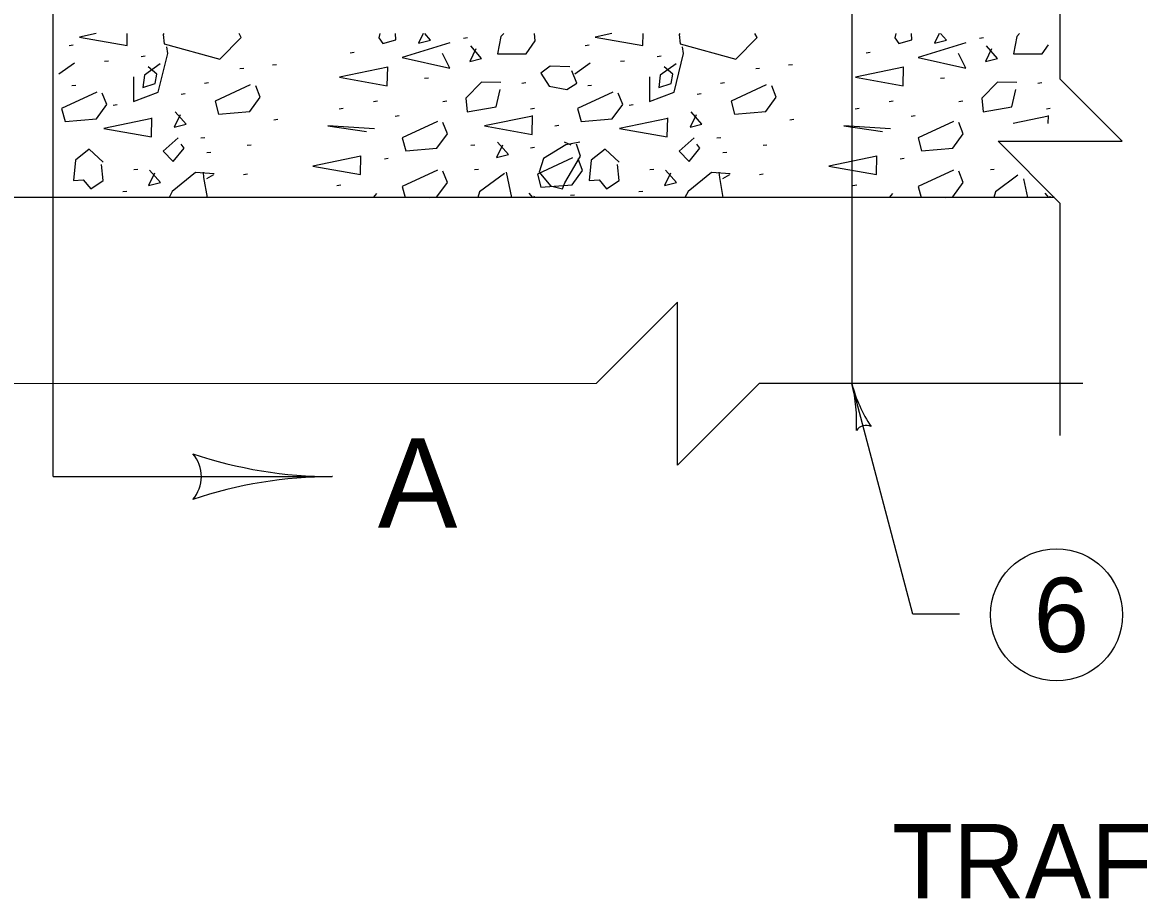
# Model space of a CAD drawing. Extents: x 1007 to 1035.5, y 1000.5 to 1021.5.
# Drawn here: x 1010.258 to 1013.279, y 1011.478 to 1013.834 of the extents above; entities that cross this region are included whole.
import ezdxf

# ---------------------------------------------------------------- set-up
doc = ezdxf.new("R2010")
doc.units = 0
doc.layers.add('Level 1', color=7, linetype='Continuous')

msp = doc.modelspace()

# ---------------------------------------------------------------- linework, layer by layer
at = {"layer": 'Level 1'}
for p, q in [((1012.4872, 1015.8641), (1012.4872, 1012.8641)), ((1013.0315, 1013.3641), (1009.3941, 1013.3641)), ((1012.6514, 1012.2448), (1012.4872, 1012.8641)), ((1010.3409, 1012.6141), (1011.0909, 1012.6141)), ((1012.7764, 1012.2448), (1012.6514, 1012.2448))]:
    msp.add_line(p, q, dxfattribs=at)
for points in [[(1013.0473, 1012.7246), (1013.0473, 1013.3483), (1012.8806, 1013.5151), (1013.2139, 1013.5151), (1013.0473, 1013.6818), (1013.0473, 1013.9318)], [(1010.3409, 1012.6141), (1010.3409, 1013.8641)], [(1010.456, 1013.8044), (1010.4112, 1013.7952), (1010.5392, 1013.7725), (1010.54, 1013.8044)], [(1010.6383, 1013.8044), (1010.6365, 1013.8019), (1010.6392, 1013.7766), (1010.7885, 1013.7353), (1010.8458, 1013.7939), (1010.8403, 1013.8044)], [(1011.219, 1013.8044), (1011.2163, 1013.7926), (1011.2269, 1013.7779), (1011.2616, 1013.7873), (1011.261, 1013.8044)], [(1011.3349, 1013.8044), (1011.3228, 1013.7789), (1011.3548, 1013.7869), (1011.3393, 1013.8044)], [(1011.4541, 1013.7928), (1011.4434, 1013.7914)], [(1011.5516, 1013.8044), (1011.5443, 1013.7966), (1011.535, 1013.7499), (1011.6123, 1013.7499), (1011.6363, 1013.7846), (1011.634, 1013.8044)], [(1011.8426, 1013.8044), (1011.7978, 1013.7952), (1011.9258, 1013.7725), (1011.9266, 1013.8044)], [(1012.0248, 1013.8044), (1012.0231, 1013.8019), (1012.0258, 1013.7766), (1012.1751, 1013.7353), (1012.2324, 1013.7939), (1012.2269, 1013.8044)], [(1012.6056, 1013.8044), (1012.6028, 1013.7926), (1012.6135, 1013.7779), (1012.6482, 1013.7873), (1012.6476, 1013.8044)], [(1012.7215, 1013.8044), (1012.7093, 1013.7789), (1012.7413, 1013.7869), (1012.7259, 1013.8044)], [(1012.8407, 1013.7928), (1012.83, 1013.7914)], [(1012.9309, 1013.7966), (1012.9216, 1013.7499)], [(1012.9382, 1013.8044), (1012.9309, 1013.7966)], [(1010.3948, 1013.7731), (1010.3841, 1013.7718)], [(1010.5565, 1013.6886), (1010.5565, 1013.6218), (1010.6232, 1013.6472), (1010.6485, 1013.7513), (1010.6458, 1013.7686)], [(1011.4069, 1013.7793), (1011.2789, 1013.7406), (1011.4069, 1013.7113), (1011.3869, 1013.7513)], [(1011.4763, 1013.7632), (1011.4603, 1013.7298), (1011.4923, 1013.7378), (1011.4629, 1013.7712)], [(1011.7813, 1013.7731), (1011.7707, 1013.7718)], [(1011.9431, 1013.6886), (1011.9431, 1013.6218), (1012.0098, 1013.6472), (1012.0351, 1013.7513), (1012.0324, 1013.7686)], [(1012.7935, 1013.7793), (1012.6655, 1013.7406), (1012.7935, 1013.7113), (1012.7735, 1013.7513)], [(1012.8628, 1013.7632), (1012.8468, 1013.7298), (1012.8788, 1013.7378), (1012.8495, 1013.7712)], [(1012.9989, 1013.7499), (1013.0158, 1013.7743)], [(1010.4897, 1013.7306), (1010.479, 1013.7293)], [(1010.5878, 1013.7437), (1010.5772, 1013.7423)], [(1011.1498, 1013.7535), (1011.1391, 1013.7522)], [(1011.8763, 1013.7306), (1011.8656, 1013.7293)], [(1011.9744, 1013.7437), (1011.9638, 1013.7423)], [(1012.5363, 1013.7535), (1012.5257, 1013.7522)], [(1012.9216, 1013.7499), (1012.9989, 1013.7499)], [(1010.3564, 1013.6966), (1010.3978, 1013.7259)], [(1010.6285, 1013.7233), (1010.5858, 1013.6926), (1010.5818, 1013.6593), (1010.6152, 1013.6699), (1010.6192, 1013.6953), (1010.5965, 1013.7153)], [(1010.8529, 1013.7109), (1010.8423, 1013.7096)], [(1010.9413, 1013.7208), (1010.9306, 1013.7194)], [(1011.2398, 1013.7138), (1011.1105, 1013.6872), (1011.2385, 1013.6645), (1011.2398, 1013.7152)], [(1011.7297, 1013.7153), (1011.6763, 1013.7166), (1011.651, 1013.6979), (1011.6737, 1013.6633), (1011.7217, 1013.6538), (1011.7483, 1013.6713), (1011.735, 1013.7046)], [(1011.743, 1013.6966), (1011.7843, 1013.7259)], [(1012.0151, 1013.7233), (1011.9724, 1013.6926), (1011.9684, 1013.6593), (1012.0018, 1013.6699), (1012.0058, 1013.6953), (1011.9831, 1013.7153)], [(1012.2395, 1013.7109), (1012.2288, 1013.7096)], [(1012.3278, 1013.7208), (1012.3172, 1013.7194)], [(1012.6264, 1013.7138), (1012.4971, 1013.6872), (1012.6251, 1013.6645), (1012.6264, 1013.7152)], [(1010.758, 1013.6717), (1010.7473, 1013.6703)], [(1011.3494, 1013.6848), (1011.3388, 1013.6834)], [(1011.5443, 1013.6726), (1011.4923, 1013.6739), (1011.4496, 1013.6312), (1011.4536, 1013.5938), (1011.531, 1013.6072), (1011.5417, 1013.6538)], [(1011.6112, 1013.6717), (1011.6005, 1013.6703)], [(1012.1446, 1013.6717), (1012.1339, 1013.6703)], [(1012.736, 1013.6848), (1012.7253, 1013.6834)], [(1012.9309, 1013.6726), (1012.8788, 1013.6739), (1012.8362, 1013.6312), (1012.8402, 1013.5938), (1012.9176, 1013.6072), (1012.9283, 1013.6538)], [(1012.9978, 1013.6717), (1012.9871, 1013.6703)], [(1010.4583, 1013.6471), (1010.3636, 1013.6031), (1010.3729, 1013.5684), (1010.4569, 1013.5751), (1010.4849, 1013.6138), (1010.4729, 1013.6444)], [(1010.4013, 1013.6651), (1010.3907, 1013.6638)], [(1010.6958, 1013.6423), (1010.6852, 1013.6409)], [(1010.8706, 1013.6667), (1010.7759, 1013.6227), (1010.7853, 1013.588), (1010.8693, 1013.5947), (1010.8973, 1013.6333), (1010.8853, 1013.664)], [(1011.8448, 1013.6471), (1011.7502, 1013.6031), (1011.7595, 1013.5684), (1011.8435, 1013.5751), (1011.8715, 1013.6138), (1011.8595, 1013.6444)], [(1011.7879, 1013.6651), (1011.7773, 1013.6638)], [(1012.0824, 1013.6423), (1012.0718, 1013.6409)], [(1012.2572, 1013.6667), (1012.1625, 1013.6227), (1012.1718, 1013.588), (1012.2558, 1013.5947), (1012.2838, 1013.6333), (1012.2718, 1013.664)], [(1010.5126, 1013.6128), (1010.5019, 1013.6114)], [(1011.212, 1013.6226), (1011.2013, 1013.6213)], [(1011.3985, 1013.6226), (1011.3878, 1013.6213)], [(1011.8992, 1013.6128), (1011.8885, 1013.6114)], [(1012.5986, 1013.6226), (1012.5878, 1013.6213)], [(1012.7851, 1013.6226), (1012.7744, 1013.6213)], [(1010.6819, 1013.5865), (1010.6659, 1013.5532), (1010.6979, 1013.5612), (1010.6686, 1013.5945)], [(1011.1203, 1013.6029), (1011.1097, 1013.6016)], [(1011.2708, 1013.5833), (1011.2602, 1013.582)], [(1011.6293, 1013.5829), (1011.4999, 1013.5563), (1011.6279, 1013.5336), (1011.6293, 1013.5843)], [(1011.6341, 1013.6029), (1011.6234, 1013.6016)], [(1012.0685, 1013.5865), (1012.0525, 1013.5532), (1012.0845, 1013.5612), (1012.0552, 1013.5945)], [(1012.5069, 1013.6029), (1012.4963, 1013.6016)], [(1012.6574, 1013.5833), (1012.6468, 1013.582)], [(1013.0158, 1013.5829), (1012.9204, 1013.5633)], [(1013.0207, 1013.6029), (1013.01, 1013.6016)], [(1013.0153, 1013.5633), (1013.0158, 1013.5843)], [(1010.6059, 1013.5764), (1010.4766, 1013.5498), (1010.6046, 1013.5271), (1010.6059, 1013.5778)], [(1010.9446, 1013.5735), (1010.9338, 1013.5722)], [(1011.2043, 1013.5485), (1011.0788, 1013.5565), (1011.1829, 1013.5418)], [(1011.3736, 1013.5685), (1011.2789, 1013.5245), (1011.2883, 1013.4898), (1011.3723, 1013.4965), (1011.4003, 1013.5352), (1011.3883, 1013.5658)], [(1011.6996, 1013.5572), (1011.6889, 1013.5558)], [(1011.9925, 1013.5764), (1011.8632, 1013.5498), (1011.9912, 1013.5271), (1011.9925, 1013.5778)], [(1012.3312, 1013.5735), (1012.3204, 1013.5722)], [(1012.5908, 1013.5485), (1012.4654, 1013.5565), (1012.5695, 1013.5418)], [(1012.7602, 1013.5685), (1012.6655, 1013.5245), (1012.6748, 1013.4898), (1012.7588, 1013.4965), (1012.7868, 1013.5352), (1012.7748, 1013.5658)], [(1010.6765, 1013.5245), (1010.6365, 1013.4885), (1010.6632, 1013.4605), (1010.6925, 1013.4965), (1010.6845, 1013.5072)], [(1010.7482, 1013.5244), (1010.7375, 1013.5231)], [(1012.0631, 1013.5245), (1012.0231, 1013.4885), (1012.0498, 1013.4605), (1012.0791, 1013.4965), (1012.0711, 1013.5072)], [(1012.1348, 1013.5244), (1012.1241, 1013.5231)], [(1010.4751, 1013.4592), (1010.4378, 1013.4938), (1010.4004, 1013.4645), (1010.3951, 1013.4098), (1010.4218, 1013.4112), (1010.4418, 1013.3872), (1010.4751, 1013.4098), (1010.4711, 1013.4525)], [(1010.8726, 1013.5048), (1010.8619, 1013.5034)], [(1011.4738, 1013.5048), (1011.4631, 1013.5034)], [(1011.5482, 1013.5047), (1011.5322, 1013.4713), (1011.5643, 1013.4793), (1011.5348, 1013.5127)], [(1011.6341, 1013.4983), (1011.6234, 1013.4969)], [(1011.7563, 1013.5125), (1011.719, 1013.5058), (1011.659, 1013.4685), (1011.647, 1013.4325), (1011.6777, 1013.3952), (1011.7097, 1013.3872), (1011.7163, 1013.4032), (1011.7577, 1013.4752), (1011.747, 1013.5072)], [(1011.7137, 1013.5138), (1011.7323, 1013.5058)], [(1011.8617, 1013.4592), (1011.8243, 1013.4938), (1011.787, 1013.4645), (1011.7817, 1013.4098), (1011.8083, 1013.4112), (1011.8283, 1013.3872), (1011.8617, 1013.4098), (1011.8577, 1013.4525)], [(1012.2592, 1013.5048), (1012.2485, 1013.5034)], [(1010.7646, 1013.4852), (1010.7539, 1013.4838)], [(1011.1679, 1013.475), (1011.0385, 1013.4483), (1011.1666, 1013.4256), (1011.1679, 1013.4763)], [(1011.2414, 1013.4688), (1011.2308, 1013.4674)], [(1011.7368, 1013.4703), (1011.6422, 1013.4263), (1011.6515, 1013.3917), (1011.7355, 1013.3983), (1011.7635, 1013.437), (1011.7515, 1013.4677)], [(1012.1512, 1013.4852), (1012.1405, 1013.4838)], [(1012.5545, 1013.475), (1012.4251, 1013.4483), (1012.5532, 1013.4256), (1012.5545, 1013.4763)], [(1012.628, 1013.4688), (1012.6173, 1013.4674)], [(1010.5683, 1013.4393), (1010.5576, 1013.438)], [(1010.6133, 1013.4294), (1010.5973, 1013.3961), (1010.6293, 1013.4041), (1010.5999, 1013.4374)], [(1010.7232, 1013.4312), (1010.6605, 1013.3805)], [(1010.7738, 1013.4272), (1010.7232, 1013.4312)], [(1010.7458, 1013.4178), (1010.7445, 1013.4325)], [(1011.3736, 1013.4377), (1011.2789, 1013.3936)], [(1011.4003, 1013.4043), (1011.3883, 1013.435)], [(1011.4836, 1013.4393), (1011.4729, 1013.438)], [(1011.5537, 1013.4285), (1011.4869, 1013.3792)], [(1011.5734, 1013.3641), (1011.559, 1013.4325)], [(1011.9548, 1013.4393), (1011.9442, 1013.438)], [(1011.9998, 1013.4294), (1011.9838, 1013.3961), (1012.0158, 1013.4041), (1011.9865, 1013.4374)], [(1012.1098, 1013.4312), (1012.0471, 1013.3805)], [(1012.1604, 1013.4272), (1012.1098, 1013.4312)], [(1012.1324, 1013.4178), (1012.1311, 1013.4325)], [(1012.7602, 1013.4377), (1012.6655, 1013.3936)], [(1012.7868, 1013.4043), (1012.7748, 1013.435)], [(1012.8702, 1013.4393), (1012.8595, 1013.438)], [(1010.7551, 1013.3641), (1010.7458, 1013.4178)], [(1010.7538, 1013.4152), (1010.7725, 1013.4258)], [(1010.8628, 1013.4263), (1010.8521, 1013.4249)], [(1011.3723, 1013.3656), (1011.4003, 1013.4043)], [(1012.1416, 1013.3641), (1012.1324, 1013.4178)], [(1012.1404, 1013.4152), (1012.1591, 1013.4258)], [(1012.2493, 1013.4263), (1012.2387, 1013.4249)], [(1012.7588, 1013.3656), (1012.7868, 1013.4043)], [(1012.9336, 1013.4237), (1012.8735, 1013.3792)], [(1012.96, 1013.3641), (1012.9495, 1013.414)], [(1010.5388, 1013.3804), (1010.5281, 1013.3791)], [(1010.6605, 1013.3805), (1010.6522, 1013.3641)], [(1011.1138, 1013.3968), (1011.1031, 1013.3954)], [(1011.2096, 1013.3752), (1011.2009, 1013.3641)], [(1011.2789, 1013.3936), (1011.2868, 1013.3641)], [(1011.4869, 1013.3792), (1011.4821, 1013.3641)], [(1011.6298, 1013.3641), (1011.6199, 1013.3753)], [(1011.7421, 1013.3706), (1011.7314, 1013.3693)], [(1011.9253, 1013.3804), (1011.9147, 1013.3791)], [(1012.0471, 1013.3805), (1012.0387, 1013.3641)], [(1012.5003, 1013.3968), (1012.4897, 1013.3954)], [(1012.5962, 1013.3752), (1012.5875, 1013.3641)], [(1012.6655, 1013.3936), (1012.6734, 1013.3641)], [(1012.8735, 1013.3792), (1012.8687, 1013.3641)], [(1013.0163, 1013.3641), (1013.0065, 1013.3753)], [(1011.3533, 1013.3641), (1011.3723, 1013.3656)], [(1011.6333, 1013.3673), (1011.6317, 1013.3641)], [(1012.7399, 1013.3641), (1012.7588, 1013.3656)], [(1013.0198, 1013.3673), (1013.0183, 1013.3641)], [(1013.108, 1012.8641), (1012.2378, 1012.8641), (1012.0191, 1012.6453), (1012.019, 1013.0827), (1011.8003, 1012.864), (1007.7922, 1012.8638)]]:
    msp.add_lwpolyline(points, dxfattribs=at)
msp.add_circle((1013.0374, 1012.2428), 0.1775, dxfattribs=at)
for centre, radius, start, end in [((1012.8647, 1012.9642), 0.3906, 194.8429, 194.8551), ((1012.8647, 1012.9642), 0.3906, 194.8551, 213.5239), ((1012.1096, 1012.7639), 0.3906, 356.2022, 14.849), ((1012.5252, 1012.7205), 0.0312, 63.6297, 145.7464), ((1010.6453, 1012.6142), 0.0938, 318.7746, 40.8913), ((1011.0909, 1013.786), 1.1719, 251.3472, 269.9939), ((1011.0909, 1011.4422), 1.1719, 90, 108.6688), ((1011.0909, 1011.4422), 1.1719, 89.9878, 90)]:
    msp.add_arc(centre, radius, start, end, dxfattribs=at)

# ---------------------------------------------------------------- texts
for s, height, p in [('A', 0.24, (1011.2132, 1012.4768)), ('6', 0.2, (1012.976, 1012.1428)), ('TRAFFIC', 0.2, (1012.5958, 1011.4808))]:
    msp.add_text(s, height=height, dxfattribs=at).set_placement(p)

doc.saveas('drawing.dxf')
